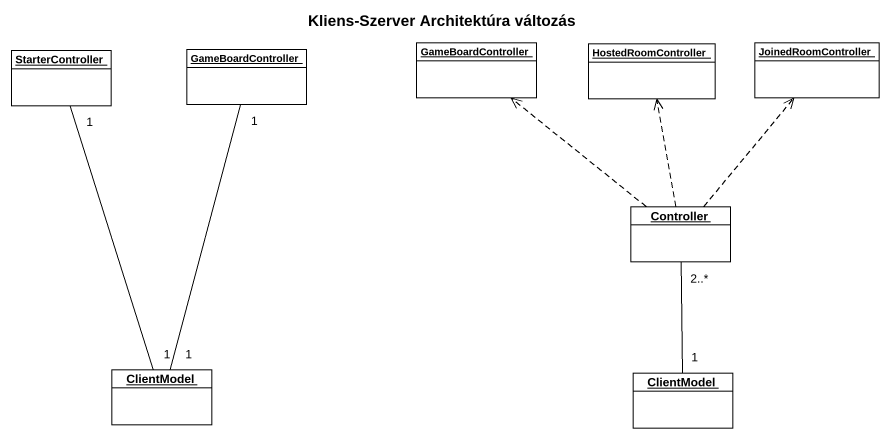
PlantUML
@startuml
title Kliens-Szerver Architektúra változás
hide circle
hide empty members
object StarterController
object GameBoardController
object "GameBoardController" as GameBoardController_2
object HostedRoomController
object JoinedRoomController
object Controller
object ClientModel
object "ClientModel" as ClientModel_2
Controller .up.> GameBoardController_2
Controller .up.> HostedRoomController
Controller .up.> JoinedRoomController
ClientModel "1" -up- "1" StarterController
ClientModel "1" -up- "1" GameBoardController
ClientModel_2 "1" -up- "2..*" Controller
@enduml
